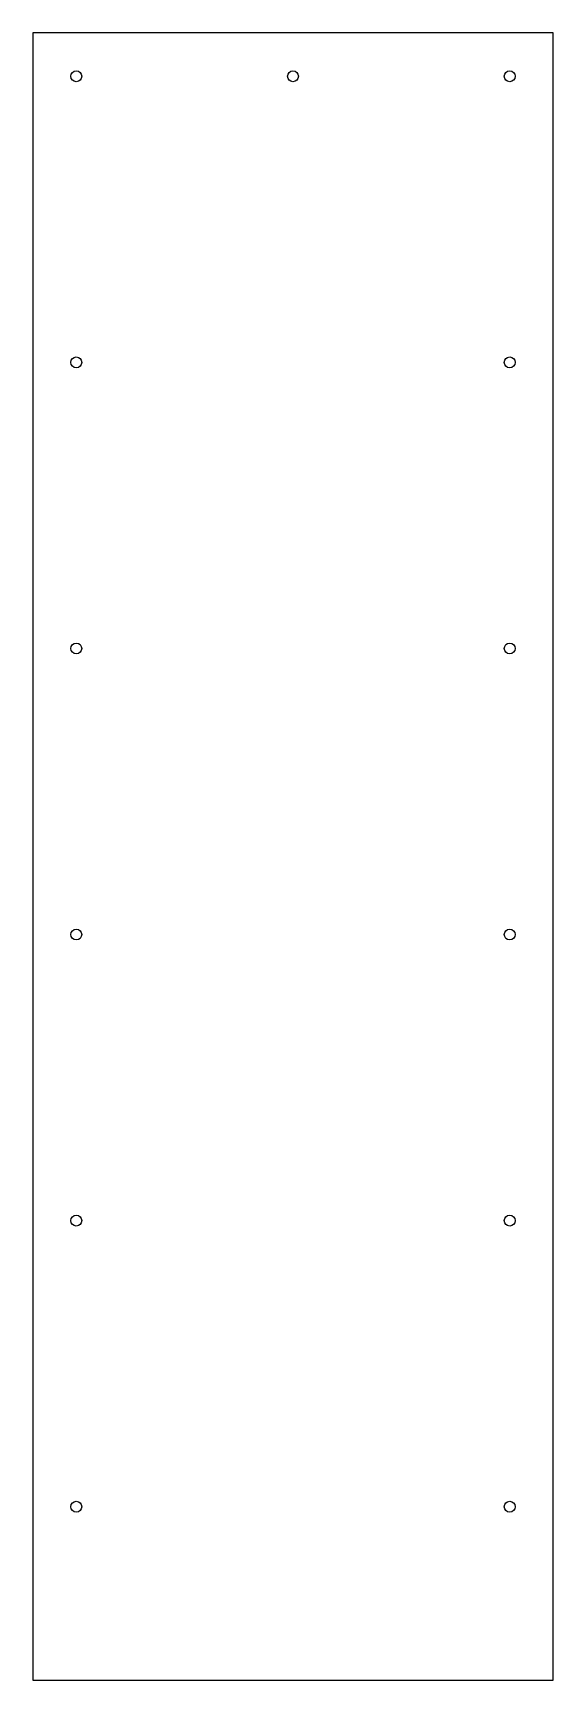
# Model space of a CAD drawing. Header units: millimetres. Extents: x 13 to 89, y -343 to -102.
import ezdxf

# ---------------------------------------------------------------- set-up
doc = ezdxf.new("R2010")
doc.units = ezdxf.units.MM
doc.layers.add('Cut004', color=7, linetype='CONTINUOUS')

msp = doc.modelspace()

# ---------------------------------------------------------------- linework, layer by layer
at = {"layer": 'Cut004'}
for p, q in [((12.7, -101.6), (12.7, -101.6, 0.79375)), ((12.7, -101.6), (12.7, -342.9)), ((12.7, -101.6, 0.79375), (12.7, -342.9, 0.79375)), ((12.7, -101.6), (12.7, -101.6, 0.79375)), ((88.9, -101.6), (12.7, -101.6)), ((88.9, -101.6, 0.79375), (12.7, -101.6, 0.79375)), ((12.7, -101.6), (12.7, -342.9)), ((88.9, -101.6), (12.7, -101.6)), ((12.7, -101.6, 0.79375), (12.7, -342.9, 0.79375)), ((88.9, -101.6, 0.79375), (12.7, -101.6, 0.79375)), ((88.9, -101.6), (88.9, -101.6, 0.79375)), ((88.9, -342.9), (88.9, -101.6)), ((88.9, -342.9, 0.79375), (88.9, -101.6, 0.79375)), ((88.9, -101.6), (88.9, -101.6, 0.79375)), ((88.9, -342.9), (88.9, -101.6)), ((88.9, -342.9, 0.79375), (88.9, -101.6, 0.79375)), ((19.84375, -107.95), (19.84375, -107.95, 0.79375)), ((19.84375, -107.95), (19.84375, -107.95, 0.79375)), ((51.59375, -107.95), (51.59375, -107.95, 0.79375)), ((51.59375, -107.95), (51.59375, -107.95, 0.79375)), ((83.34375, -107.95), (83.34375, -107.95, 0.79375)), ((83.34375, -107.95), (83.34375, -107.95, 0.79375)), ((19.84375, -149.86), (19.84375, -149.86, 0.79375)), ((19.84375, -149.86), (19.84375, -149.86, 0.79375)), ((83.34375, -149.86), (83.34375, -149.86, 0.79375)), ((83.34375, -149.86), (83.34375, -149.86, 0.79375)), ((19.84375, -191.77), (19.84375, -191.77, 0.79375)), ((19.84375, -191.77), (19.84375, -191.77, 0.79375)), ((83.34375, -191.77), (83.34375, -191.77, 0.79375)), ((83.34375, -191.77), (83.34375, -191.77, 0.79375)), ((19.84375, -233.68), (19.84375, -233.68, 0.79375)), ((19.84375, -233.68), (19.84375, -233.68, 0.79375)), ((83.34375, -233.68), (83.34375, -233.68, 0.79375)), ((83.34375, -233.68), (83.34375, -233.68, 0.79375)), ((19.84375, -275.59), (19.84375, -275.59, 0.79375)), ((19.84375, -275.59), (19.84375, -275.59, 0.79375)), ((83.34375, -275.59), (83.34375, -275.59, 0.79375)), ((83.34375, -275.59), (83.34375, -275.59, 0.79375)), ((19.84375, -317.5), (19.84375, -317.5, 0.79375)), ((19.84375, -317.5), (19.84375, -317.5, 0.79375)), ((83.34375, -317.5), (83.34375, -317.5, 0.79375)), ((83.34375, -317.5), (83.34375, -317.5, 0.79375)), ((12.7, -342.9), (12.7, -342.9, 0.79375)), ((12.7, -342.9), (12.7, -342.9, 0.79375)), ((12.7, -342.9), (88.9, -342.9)), ((12.7, -342.9, 0.79375), (88.9, -342.9, 0.79375)), ((12.7, -342.9), (88.9, -342.9)), ((12.7, -342.9, 0.79375), (88.9, -342.9, 0.79375)), ((88.9, -342.9), (88.9, -342.9, 0.79375)), ((88.9, -342.9), (88.9, -342.9, 0.79375))]:
    msp.add_line(p, q, dxfattribs=at)
for centre in [(19.05, -107.95), (19.05, -107.95, 0.79375), (19.05, -107.95), (19.05, -107.95, 0.79375), (50.8, -107.95), (50.8, -107.95, 0.79375), (50.8, -107.95), (50.8, -107.95, 0.79375), (82.55, -107.95), (82.55, -107.95, 0.79375), (82.55, -107.95), (82.55, -107.95, 0.79375), (19.05, -149.86), (19.05, -149.86, 0.79375), (19.05, -149.86), (19.05, -149.86, 0.79375), (82.55, -149.86), (82.55, -149.86, 0.79375), (82.55, -149.86), (82.55, -149.86, 0.79375), (19.05, -191.77), (19.05, -191.77, 0.79375), (19.05, -191.77), (19.05, -191.77, 0.79375), (82.55, -191.77), (82.55, -191.77, 0.79375), (82.55, -191.77), (82.55, -191.77, 0.79375), (19.05, -233.68), (19.05, -233.68, 0.79375), (19.05, -233.68), (19.05, -233.68, 0.79375), (82.55, -233.68), (82.55, -233.68, 0.79375), (82.55, -233.68), (82.55, -233.68, 0.79375), (19.05, -275.59), (19.05, -275.59, 0.79375), (19.05, -275.59), (19.05, -275.59, 0.79375), (82.55, -275.59), (82.55, -275.59, 0.79375), (82.55, -275.59), (82.55, -275.59, 0.79375), (19.05, -317.5), (19.05, -317.5, 0.79375), (19.05, -317.5), (19.05, -317.5, 0.79375), (82.55, -317.5), (82.55, -317.5, 0.79375), (82.55, -317.5), (82.55, -317.5, 0.79375)]:
    msp.add_circle(centre, 0.79375, dxfattribs=at)

doc.saveas('drawing.dxf')
